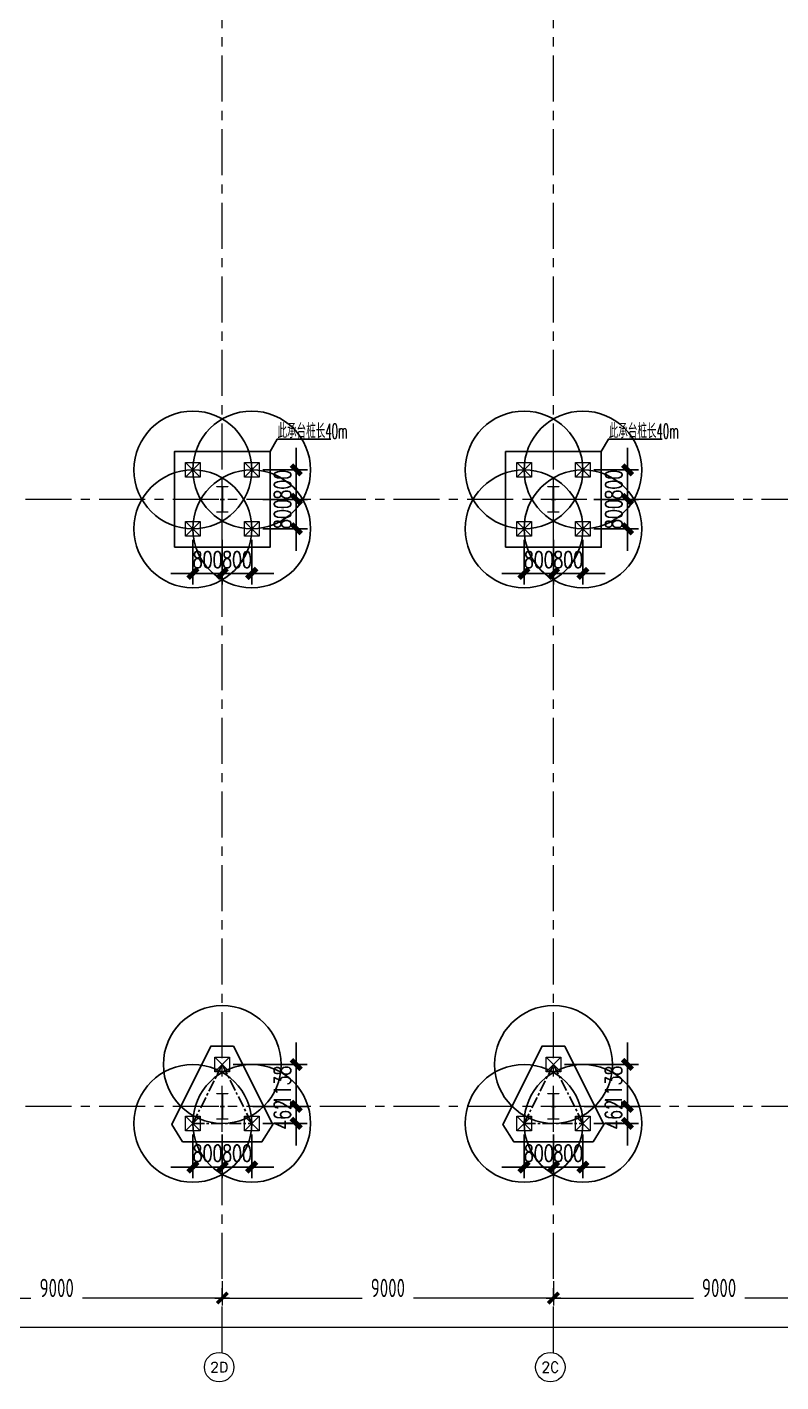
# Model space of a CAD drawing. Extents: x -1201378 to 2367219, y -619313 to 244905.
# Drawn here: x -716062 to -695578, y -71587 to -34760 of the extents above; entities that cross this region are included whole.
import ezdxf
from ezdxf.enums import TextEntityAlignment as Align

# ---------------------------------------------------------------- set-up
doc = ezdxf.new("R2010")
doc.units = 0
doc.header["$LTSCALE"] = 1000
doc.linetypes.add('CENTER', pattern=[2, 1.25, -0.25, 0.25, -0.25])
doc.layers.get('0').update_dxf_attribs({"linetype": 'CONTINUOUS'})
doc.layers.get('Defpoints').update_dxf_attribs({"linetype": 'CONTINUOUS'})
for name, color, linetype, lineweight in [('S-axis', 111, 'CONTINUOUS', 0), ('S-col', 2, 'CONTINUOUS', 0), ('S-dote', 5, 'CENTER', 0), ('S-zhuang', 1, 'CONTINUOUS', 0)]:
    doc.layers.add(name, color=color, linetype=linetype, lineweight=lineweight)
for name, color, linetype in [('S-BG', 131, 'CONTINUOUS'), ('S-DIMZ', 115, 'CONTINUOUS'), ('S-DOTE1', 140, 'CENTER'), ('S-HATCH1-W', 252, 'CONTINUOUS')]:
    doc.layers.add(name, color=color, linetype=linetype)
doc.styles.add('_TCH_AXIS', font='COMPLEX', dxfattribs={"bigfont": 'GBCBIG'})
doc.styles.add('SS1', font='tj-romans1.shx', dxfattribs={"width": 0.7, "bigfont": 'tj-hztxt1.shx'})
doc.styles.add('TSSD_Dimension', font='tssdeng.shx', dxfattribs={"width": 0.7, "bigfont": 'hztxt.shx'})
doc.dimstyles.new('S-150-ARCHI', dxfattribs={"dimscale": 150, "dimtxt": 3, "dimasz": 2, "dimexe": 2, "dimexo": 2, "dimgap": 1, "dimtad": 1, "dimdec": 0, "dimzin": 0, "dimdsep": 46, "dimtxsty": 'SS1', "dimblk1": 'TT', "dimblk2": 'TT', "dimsah": 1, "dimcen": 1, "dimclrd": 256, "dimclre": 256, "dimclrt": 256, "dimadec": 0, "dimazin": 0, "dimtfac": 1, "dimtdec": 0, "dimtix": 1, "dimtmove": 2, "dimatfit": 0, "dimldrblk": 'TT', "dimfxl": 2, "dimtolj": 1, "dimtzin": 0, "dimarcsym": 0})
doc.dimstyles.new('TSSD_200_200', dxfattribs={"dimtxt": 500, "dimasz": 200, "dimexe": 200, "dimexo": 500, "dimgap": 200, "dimtad": 1, "dimdec": 0, "dimzin": 0, "dimdsep": 46, "dimtxsty": 'TSSD_Dimension', "dimblk": 'ARCHTICK', "dimcen": 0, "dimdle": 200, "dimclrt": 7, "dimadec": 0, "dimazin": 0, "dimtfac": 1, "dimtdec": 0, "dimtix": 1, "dimtmove": 2, "dimatfit": 3, "dimfxl": 1, "dimtolj": 1, "dimtzin": 0, "dimarcsym": 0})

# ---------------------------------------------------------------- blocks, each defined once
blk = doc.blocks.new('_ArchTick')
at = {"color": 0, "linetype": 'ByBlock', "const_width": 0.5}
blk.add_lwpolyline([(-0.71, -0.71), (0.71, 0.71)], dxfattribs=at)
blk = doc.blocks.new('*D80')
at = {"layer": 'Defpoints', "color": 0, "transparency": 16777216}
for p in [(-119758, -268348), (-110758, -268348), (-110758, -269308)]:
    blk.add_point(p, dxfattribs=at)
at = {"layer": 'S-axis', "color": 0, "lineweight": -2, "transparency": 16777216}
for p, q in [((-119758, -268848), (-119758, -269508)), ((-110758, -268848), (-110758, -269508)), ((-119958, -269308), (-115957, -269308)), ((-110558, -269308), (-114560, -269308))]:
    blk.add_line(p, q, dxfattribs=at)
at = {"layer": 'S-axis', "color": 0, "lineweight": -2, "transparency": 16777216, "xscale": 200, "yscale": 200, "zscale": 200, "rotation": 180}
blk.add_blockref('_ArchTick', (-119758, -269308), dxfattribs=at)
at = {"layer": 'S-axis', "color": 0, "lineweight": -2, "transparency": 16777216, "xscale": 200, "yscale": 200, "zscale": 200}
blk.add_blockref('_ArchTick', (-110758, -269308), dxfattribs=at)
at = {"layer": 'S-axis', "color": 7, "transparency": 16777216, "insert": (-115258, -269033), "char_height": 500, "attachment_point": 5, "style": 'TSSD_Dimension'}
blk.add_mtext('\\A1;9000', dxfattribs=at)
blk = doc.blocks.new('*D81')
at = {"layer": 'Defpoints', "color": 0, "transparency": 16777216}
for p in [(-110758, -268348), (-101758, -268348), (-101758, -269308)]:
    blk.add_point(p, dxfattribs=at)
at = {"layer": 'S-axis', "color": 0, "lineweight": -2, "transparency": 16777216}
for p, q in [((-110758, -268848), (-110758, -269508)), ((-101758, -268848), (-101758, -269508)), ((-110958, -269308), (-106957, -269308)), ((-101558, -269308), (-105560, -269308))]:
    blk.add_line(p, q, dxfattribs=at)
at = {"layer": 'S-axis', "color": 0, "lineweight": -2, "transparency": 16777216, "xscale": 200, "yscale": 200, "zscale": 200, "rotation": 180}
blk.add_blockref('_ArchTick', (-110758, -269308), dxfattribs=at)
at = {"layer": 'S-axis', "color": 0, "lineweight": -2, "transparency": 16777216, "xscale": 200, "yscale": 200, "zscale": 200}
blk.add_blockref('_ArchTick', (-101758, -269308), dxfattribs=at)
at = {"layer": 'S-axis', "color": 7, "transparency": 16777216, "insert": (-106258, -269033), "char_height": 500, "attachment_point": 5, "style": 'TSSD_Dimension'}
blk.add_mtext('\\A1;9000', dxfattribs=at)
blk = doc.blocks.new('*D82')
at = {"layer": 'Defpoints', "color": 0, "transparency": 16777216}
for p in [(-101758, -268348), (-92758, -268348), (-92758, -269308)]:
    blk.add_point(p, dxfattribs=at)
at = {"layer": 'S-axis', "color": 0, "lineweight": -2, "transparency": 16777216}
for p, q in [((-101758, -268848), (-101758, -269508)), ((-92758, -268848), (-92758, -269508)), ((-101958, -269308), (-97957, -269308)), ((-92558, -269308), (-96560, -269308))]:
    blk.add_line(p, q, dxfattribs=at)
at = {"layer": 'S-axis', "color": 0, "lineweight": -2, "transparency": 16777216, "xscale": 200, "yscale": 200, "zscale": 200, "rotation": 180}
blk.add_blockref('_ArchTick', (-101758, -269308), dxfattribs=at)
at = {"layer": 'S-axis', "color": 0, "lineweight": -2, "transparency": 16777216, "xscale": 200, "yscale": 200, "zscale": 200}
blk.add_blockref('_ArchTick', (-92758, -269308), dxfattribs=at)
at = {"layer": 'S-axis', "color": 7, "transparency": 16777216, "insert": (-97258, -269033), "char_height": 500, "attachment_point": 5, "style": 'TSSD_Dimension'}
blk.add_mtext('\\A1;9000', dxfattribs=at)
blk = doc.blocks.new('*D92')
at = {"layer": 'Defpoints', "color": 0, "transparency": 16777216}
for p in [(-240958, -268448), (-82958, -268448), (-82958, -270108)]:
    blk.add_point(p, dxfattribs=at)
at = {"layer": 'S-axis', "color": 0, "lineweight": -2, "transparency": 16777216}
for p, q in [((-240958, -268948), (-240958, -270308)), ((-82958, -268948), (-82958, -270308)), ((-241158, -270108), (-162899, -270108)), ((-82758, -270108), (-161018, -270108))]:
    blk.add_line(p, q, dxfattribs=at)
at = {"layer": 'S-axis', "color": 0, "lineweight": -2, "transparency": 16777216, "xscale": 200, "yscale": 200, "zscale": 200, "rotation": 180}
blk.add_blockref('_ArchTick', (-240958, -270108), dxfattribs=at)
at = {"layer": 'S-axis', "color": 0, "lineweight": -2, "transparency": 16777216, "xscale": 200, "yscale": 200, "zscale": 200}
blk.add_blockref('_ArchTick', (-82958, -270108), dxfattribs=at)
at = {"layer": 'S-axis', "color": 7, "transparency": 16777216, "insert": (-161958, -269833), "char_height": 500, "attachment_point": 5, "style": 'TSSD_Dimension'}
blk.add_mtext('\\A1;158000', dxfattribs=at)
blk = doc.blocks.new('nt66')
at = {"layer": 'S-col'}
blk.add_lwpolyline([(-195790, 766820), (-195490, 766820), (-195490, 766808), (-195636, 766808), (-195636, 766132), (-195490, 766132), (-195490, 766120), (-195790, 766120), (-195790, 766132), (-195644, 766132), (-195644, 766808), (-195790, 766808)], close=True, dxfattribs=at)
blk = doc.blocks.new('33333')
for p in [(39786, -109900), (48786, -109900), (39786, -126400), (48786, -126400)]:
    blk.add_blockref('nt66', p)
blk = doc.blocks.new('S-ZHUANG-400')
at = {"layer": 'S-zhuang'}
for p, q in [((200, -200), (-200, 200)), ((-200, -200), (200, 200))]:
    blk.add_line(p, q, dxfattribs=at)
blk.add_lwpolyline([(-200, 200), (200, 200), (200, -200), (-200, -200)], close=True, dxfattribs=at)
blk = doc.blocks.new('CT4')
at = {"layer": 'Defpoints'}
for centre in [(-100831, -168442), (-99231, -168442), (-100831, -170042), (-99231, -170042)]:
    blk.add_circle(centre, 1600, dxfattribs=at)
at = {"layer": 'S-DOTE1', "ltscale": 0.25}
for p, q in [((-99971, -169242), (-100091, -169242)), ((-100031, -169182), (-100031, -169302))]:
    blk.add_line(p, q, dxfattribs=at)
at = {"layer": 'S-HATCH1-W'}
blk.add_lwpolyline([(-101331, -170542), (-101331, -167942), (-98731, -167942), (-98731, -170542)], close=True, dxfattribs=at)
at = {"layer": 'S-zhuang', "rotation": 90.00000000000001}
for p in [(-100831, -168442), (-99231, -168442), (-100831, -170042), (-99231, -170042)]:
    blk.add_blockref('S-ZHUANG-400', p, dxfattribs=at)
blk = doc.blocks.new('CT3')
at = {"layer": 'Defpoints'}
for centre in [(-101758, -256416), (-102558, -258016), (-100958, -258016)]:
    blk.add_circle(centre, 1600, dxfattribs=at)
at = {"layer": 'S-DOTE1', "ltscale": 0.25}
for p, q in [((-101698, -257554), (-101818, -257554)), ((-101758, -257494), (-101758, -257614))]:
    blk.add_line(p, q, dxfattribs=at)
at = {"layer": 'S-DOTE1', "linetype": 'CENTER', "ltscale": 0.25}
blk.add_lwpolyline([(-100958, -258016), (-101758, -256416), (-102558, -258016)], close=True, dxfattribs=at)
at = {"layer": 'S-HATCH1-W'}
blk.add_lwpolyline([(-101449, -255916), (-102067, -255916), (-103130, -258042), (-102837, -258516), (-100680, -258516), (-100387, -258042)], close=True, dxfattribs=at)
at = {"layer": 'S-zhuang', "rotation": 90.00000000000001}
for p in [(-101758, -256416), (-102558, -258016), (-100958, -258016)]:
    blk.add_blockref('S-ZHUANG-400', p, dxfattribs=at)
blk = doc.blocks.new('TT')
blk.add_line((-0.97, 0), (0.97, 0))
at = {"const_width": 0.45}
blk.add_lwpolyline([(-0.44, -0.44), (0.44, 0.44)], dxfattribs=at)
blk = doc.blocks.new('*D321')
at = {"layer": 'Defpoints', "color": 0, "transparency": 16777216}
for p in [(-711558, -48398), (-710758, -48398), (-710758, -49611)]:
    blk.add_point(p, dxfattribs=at)
at = {"layer": 'S-DIMZ', "lineweight": -2, "transparency": 16777216}
for p, q in [((-711558, -48698), (-711558, -49911)), ((-710758, -48698), (-710758, -49911)), ((-711858, -49611), (-712158, -49611)), ((-711558, -49611), (-710758, -49611)), ((-710458, -49611), (-710158, -49611))]:
    blk.add_line(p, q, dxfattribs=at)
at = {"layer": 'S-DIMZ', "lineweight": -2, "transparency": 16777216, "xscale": 300, "yscale": 300, "zscale": 300}
blk.add_blockref('TT', (-711558, -49611), dxfattribs=at)
at = {"layer": 'S-DIMZ', "lineweight": -2, "transparency": 16777216, "xscale": 300, "yscale": 300, "zscale": 300, "rotation": 180}
blk.add_blockref('TT', (-710758, -49611), dxfattribs=at)
at = {"layer": 'S-DIMZ', "transparency": 16777216, "insert": (-711158, -49236), "char_height": 450, "attachment_point": 5, "style": 'SS1'}
blk.add_mtext('\\A1;800', dxfattribs=at)
blk = doc.blocks.new('*D322')
at = {"layer": 'Defpoints', "color": 0, "transparency": 16777216}
for p in [(-710758, -48398), (-709958, -48398), (-709958, -49611)]:
    blk.add_point(p, dxfattribs=at)
at = {"layer": 'S-DIMZ', "lineweight": -2, "transparency": 16777216}
for p, q in [((-710758, -48698), (-710758, -49911)), ((-709958, -48698), (-709958, -49911)), ((-711058, -49611), (-711358, -49611)), ((-710758, -49611), (-709958, -49611)), ((-709658, -49611), (-709358, -49611))]:
    blk.add_line(p, q, dxfattribs=at)
at = {"layer": 'S-DIMZ', "lineweight": -2, "transparency": 16777216, "xscale": 300, "yscale": 300, "zscale": 300}
blk.add_blockref('TT', (-710758, -49611), dxfattribs=at)
at = {"layer": 'S-DIMZ', "lineweight": -2, "transparency": 16777216, "xscale": 300, "yscale": 300, "zscale": 300, "rotation": 180}
blk.add_blockref('TT', (-709958, -49611), dxfattribs=at)
at = {"layer": 'S-DIMZ', "transparency": 16777216, "insert": (-710358, -49236), "char_height": 450, "attachment_point": 5, "style": 'SS1'}
blk.add_mtext('\\A1;800', dxfattribs=at)
blk = doc.blocks.new('*D323')
at = {"layer": 'Defpoints', "color": 0, "transparency": 16777216}
for p in [(-709958, -46798), (-709958, -47598), (-708746, -47598)]:
    blk.add_point(p, dxfattribs=at)
at = {"layer": 'S-DIMZ', "lineweight": -2, "transparency": 16777216}
for p, q in [((-708746, -46498), (-708746, -46198)), ((-709658, -46798), (-708446, -46798)), ((-708746, -46798), (-708746, -47598)), ((-709658, -47598), (-708446, -47598)), ((-708746, -47898), (-708746, -48198))]:
    blk.add_line(p, q, dxfattribs=at)
at = {"layer": 'S-DIMZ', "lineweight": -2, "transparency": 16777216, "xscale": 300, "yscale": 300, "zscale": 300}
for p, rotation in [((-708746, -46798), 270), ((-708746, -47598), 90)]:
    blk.add_blockref('TT', p, dxfattribs=dict(at, rotation=rotation))
at = {"layer": 'S-DIMZ', "transparency": 16777216, "insert": (-709121, -47198), "char_height": 450, "attachment_point": 5, "rotation": 90, "style": 'SS1'}
blk.add_mtext('\\A1;800', dxfattribs=at)
blk = doc.blocks.new('*D324')
at = {"layer": 'Defpoints', "color": 0, "transparency": 16777216}
for p in [(-709958, -47598), (-709958, -48398), (-708746, -48398)]:
    blk.add_point(p, dxfattribs=at)
at = {"layer": 'S-DIMZ', "lineweight": -2, "transparency": 16777216}
for p, q in [((-708746, -47298), (-708746, -46998)), ((-709658, -47598), (-708446, -47598)), ((-708746, -47598), (-708746, -48398)), ((-709658, -48398), (-708446, -48398)), ((-708746, -48698), (-708746, -48998))]:
    blk.add_line(p, q, dxfattribs=at)
at = {"layer": 'S-DIMZ', "lineweight": -2, "transparency": 16777216, "xscale": 300, "yscale": 300, "zscale": 300}
for p, rotation in [((-708746, -47598), 270), ((-708746, -48398), 90)]:
    blk.add_blockref('TT', p, dxfattribs=dict(at, rotation=rotation))
at = {"layer": 'S-DIMZ', "transparency": 16777216, "insert": (-709121, -47998), "char_height": 450, "attachment_point": 5, "rotation": 90, "style": 'SS1'}
blk.add_mtext('\\A1;800', dxfattribs=at)
blk = doc.blocks.new('*D334')
at = {"layer": 'Defpoints', "color": 0, "transparency": 16777216}
for p in [(-711558, -64560), (-710758, -64560), (-710758, -65746)]:
    blk.add_point(p, dxfattribs=at)
at = {"layer": 'S-DIMZ', "lineweight": -2, "transparency": 16777216}
for p, q in [((-711558, -64860), (-711558, -66046)), ((-710758, -64860), (-710758, -66046)), ((-711858, -65746), (-712158, -65746)), ((-711558, -65746), (-710758, -65746)), ((-710458, -65746), (-710158, -65746))]:
    blk.add_line(p, q, dxfattribs=at)
at = {"layer": 'S-DIMZ', "lineweight": -2, "transparency": 16777216, "xscale": 300, "yscale": 300, "zscale": 300}
blk.add_blockref('TT', (-711558, -65746), dxfattribs=at)
at = {"layer": 'S-DIMZ', "lineweight": -2, "transparency": 16777216, "xscale": 300, "yscale": 300, "zscale": 300, "rotation": 180}
blk.add_blockref('TT', (-710758, -65746), dxfattribs=at)
at = {"layer": 'S-DIMZ', "transparency": 16777216, "insert": (-711158, -65371), "char_height": 450, "attachment_point": 5, "style": 'SS1'}
blk.add_mtext('\\A1;800', dxfattribs=at)
blk = doc.blocks.new('*D335')
at = {"layer": 'Defpoints', "color": 0, "transparency": 16777216}
for p in [(-710758, -64560), (-709958, -64560), (-709958, -65746)]:
    blk.add_point(p, dxfattribs=at)
at = {"layer": 'S-DIMZ', "lineweight": -2, "transparency": 16777216}
for p, q in [((-710758, -64860), (-710758, -66046)), ((-709958, -64860), (-709958, -66046)), ((-711058, -65746), (-711358, -65746)), ((-710758, -65746), (-709958, -65746)), ((-709658, -65746), (-709358, -65746))]:
    blk.add_line(p, q, dxfattribs=at)
at = {"layer": 'S-DIMZ', "lineweight": -2, "transparency": 16777216, "xscale": 300, "yscale": 300, "zscale": 300}
blk.add_blockref('TT', (-710758, -65746), dxfattribs=at)
at = {"layer": 'S-DIMZ', "lineweight": -2, "transparency": 16777216, "xscale": 300, "yscale": 300, "zscale": 300, "rotation": 180}
blk.add_blockref('TT', (-709958, -65746), dxfattribs=at)
at = {"layer": 'S-DIMZ', "transparency": 16777216, "insert": (-710358, -65371), "char_height": 450, "attachment_point": 5, "style": 'SS1'}
blk.add_mtext('\\A1;800', dxfattribs=at)
blk = doc.blocks.new('*D341')
at = {"layer": 'Defpoints', "color": 0, "transparency": 16777216}
for p in [(-702558, -48398), (-701758, -48398), (-701758, -49611)]:
    blk.add_point(p, dxfattribs=at)
at = {"layer": 'S-DIMZ', "lineweight": -2, "transparency": 16777216}
for p, q in [((-702558, -48698), (-702558, -49911)), ((-701758, -48698), (-701758, -49911)), ((-702858, -49611), (-703158, -49611)), ((-702558, -49611), (-701758, -49611)), ((-701458, -49611), (-701158, -49611))]:
    blk.add_line(p, q, dxfattribs=at)
at = {"layer": 'S-DIMZ', "lineweight": -2, "transparency": 16777216, "xscale": 300, "yscale": 300, "zscale": 300}
blk.add_blockref('TT', (-702558, -49611), dxfattribs=at)
at = {"layer": 'S-DIMZ', "lineweight": -2, "transparency": 16777216, "xscale": 300, "yscale": 300, "zscale": 300, "rotation": 180}
blk.add_blockref('TT', (-701758, -49611), dxfattribs=at)
at = {"layer": 'S-DIMZ', "transparency": 16777216, "insert": (-702158, -49236), "char_height": 450, "attachment_point": 5, "style": 'SS1'}
blk.add_mtext('\\A1;800', dxfattribs=at)
blk = doc.blocks.new('*D342')
at = {"layer": 'Defpoints', "color": 0, "transparency": 16777216}
for p in [(-701758, -48398), (-700958, -48398), (-700958, -49611)]:
    blk.add_point(p, dxfattribs=at)
at = {"layer": 'S-DIMZ', "lineweight": -2, "transparency": 16777216}
for p, q in [((-701758, -48698), (-701758, -49911)), ((-700958, -48698), (-700958, -49911)), ((-702058, -49611), (-702358, -49611)), ((-701758, -49611), (-700958, -49611)), ((-700658, -49611), (-700358, -49611))]:
    blk.add_line(p, q, dxfattribs=at)
at = {"layer": 'S-DIMZ', "lineweight": -2, "transparency": 16777216, "xscale": 300, "yscale": 300, "zscale": 300}
blk.add_blockref('TT', (-701758, -49611), dxfattribs=at)
at = {"layer": 'S-DIMZ', "lineweight": -2, "transparency": 16777216, "xscale": 300, "yscale": 300, "zscale": 300, "rotation": 180}
blk.add_blockref('TT', (-700958, -49611), dxfattribs=at)
at = {"layer": 'S-DIMZ', "transparency": 16777216, "insert": (-701358, -49236), "char_height": 450, "attachment_point": 5, "style": 'SS1'}
blk.add_mtext('\\A1;800', dxfattribs=at)
blk = doc.blocks.new('*D343')
at = {"layer": 'Defpoints', "color": 0, "transparency": 16777216}
for p in [(-700958, -46798), (-700958, -47598), (-699746, -47598)]:
    blk.add_point(p, dxfattribs=at)
at = {"layer": 'S-DIMZ', "lineweight": -2, "transparency": 16777216}
for p, q in [((-699746, -46498), (-699746, -46198)), ((-700658, -46798), (-699446, -46798)), ((-699746, -46798), (-699746, -47598)), ((-700658, -47598), (-699446, -47598)), ((-699746, -47898), (-699746, -48198))]:
    blk.add_line(p, q, dxfattribs=at)
at = {"layer": 'S-DIMZ', "lineweight": -2, "transparency": 16777216, "xscale": 300, "yscale": 300, "zscale": 300}
for p, rotation in [((-699746, -46798), 270), ((-699746, -47598), 90)]:
    blk.add_blockref('TT', p, dxfattribs=dict(at, rotation=rotation))
at = {"layer": 'S-DIMZ', "transparency": 16777216, "insert": (-700121, -47198), "char_height": 450, "attachment_point": 5, "rotation": 90, "style": 'SS1'}
blk.add_mtext('\\A1;800', dxfattribs=at)
blk = doc.blocks.new('*D344')
at = {"layer": 'Defpoints', "color": 0, "transparency": 16777216}
for p in [(-700958, -47598), (-700958, -48398), (-699746, -48398)]:
    blk.add_point(p, dxfattribs=at)
at = {"layer": 'S-DIMZ', "lineweight": -2, "transparency": 16777216}
for p, q in [((-699746, -47298), (-699746, -46998)), ((-700658, -47598), (-699446, -47598)), ((-699746, -47598), (-699746, -48398)), ((-700658, -48398), (-699446, -48398)), ((-699746, -48698), (-699746, -48998))]:
    blk.add_line(p, q, dxfattribs=at)
at = {"layer": 'S-DIMZ', "lineweight": -2, "transparency": 16777216, "xscale": 300, "yscale": 300, "zscale": 300}
for p, rotation in [((-699746, -47598), 270), ((-699746, -48398), 90)]:
    blk.add_blockref('TT', p, dxfattribs=dict(at, rotation=rotation))
at = {"layer": 'S-DIMZ', "transparency": 16777216, "insert": (-700121, -47998), "char_height": 450, "attachment_point": 5, "rotation": 90, "style": 'SS1'}
blk.add_mtext('\\A1;800', dxfattribs=at)
blk = doc.blocks.new('*D354')
at = {"layer": 'Defpoints', "color": 0, "transparency": 16777216}
for p in [(-702558, -64560), (-701758, -64560), (-701758, -65746)]:
    blk.add_point(p, dxfattribs=at)
at = {"layer": 'S-DIMZ', "lineweight": -2, "transparency": 16777216}
for p, q in [((-702558, -64860), (-702558, -66046)), ((-701758, -64860), (-701758, -66046)), ((-702858, -65746), (-703158, -65746)), ((-702558, -65746), (-701758, -65746)), ((-701458, -65746), (-701158, -65746))]:
    blk.add_line(p, q, dxfattribs=at)
at = {"layer": 'S-DIMZ', "lineweight": -2, "transparency": 16777216, "xscale": 300, "yscale": 300, "zscale": 300}
blk.add_blockref('TT', (-702558, -65746), dxfattribs=at)
at = {"layer": 'S-DIMZ', "lineweight": -2, "transparency": 16777216, "xscale": 300, "yscale": 300, "zscale": 300, "rotation": 180}
blk.add_blockref('TT', (-701758, -65746), dxfattribs=at)
at = {"layer": 'S-DIMZ', "transparency": 16777216, "insert": (-702158, -65371), "char_height": 450, "attachment_point": 5, "style": 'SS1'}
blk.add_mtext('\\A1;800', dxfattribs=at)
blk = doc.blocks.new('*D355')
at = {"layer": 'Defpoints', "color": 0, "transparency": 16777216}
for p in [(-701758, -64560), (-700958, -64560), (-700958, -65746)]:
    blk.add_point(p, dxfattribs=at)
at = {"layer": 'S-DIMZ', "lineweight": -2, "transparency": 16777216}
for p, q in [((-701758, -64860), (-701758, -66046)), ((-700958, -64860), (-700958, -66046)), ((-702058, -65746), (-702358, -65746)), ((-701758, -65746), (-700958, -65746)), ((-700658, -65746), (-700358, -65746))]:
    blk.add_line(p, q, dxfattribs=at)
at = {"layer": 'S-DIMZ', "lineweight": -2, "transparency": 16777216, "xscale": 300, "yscale": 300, "zscale": 300}
blk.add_blockref('TT', (-701758, -65746), dxfattribs=at)
at = {"layer": 'S-DIMZ', "lineweight": -2, "transparency": 16777216, "xscale": 300, "yscale": 300, "zscale": 300, "rotation": 180}
blk.add_blockref('TT', (-700958, -65746), dxfattribs=at)
at = {"layer": 'S-DIMZ', "transparency": 16777216, "insert": (-701358, -65371), "char_height": 450, "attachment_point": 5, "style": 'SS1'}
blk.add_mtext('\\A1;800', dxfattribs=at)
blk = doc.blocks.new('*D1272')
at = {"layer": 'Defpoints', "color": 0, "transparency": 16777216}
for p in [(-710225, -64098), (-708749, -64098), (-709958, -64560)]:
    blk.add_point(p, dxfattribs=at)
at = {"layer": 'S-DIMZ', "lineweight": -2, "transparency": 16777216}
for p, q in [((-708749, -63798), (-708749, -63498)), ((-709925, -64098), (-708449, -64098)), ((-708749, -64560), (-708749, -64098)), ((-709658, -64560), (-708449, -64560)), ((-708749, -64860), (-708749, -65160))]:
    blk.add_line(p, q, dxfattribs=at)
at = {"layer": 'S-DIMZ', "lineweight": -2, "transparency": 16777216, "xscale": 300, "yscale": 300, "zscale": 300}
for p, rotation in [((-708749, -64098), 270), ((-708749, -64560), 90)]:
    blk.add_blockref('TT', p, dxfattribs=dict(at, rotation=rotation))
at = {"layer": 'S-DIMZ', "transparency": 16777216, "insert": (-709124, -64329), "char_height": 450, "attachment_point": 5, "rotation": 90, "style": 'SS1'}
blk.add_mtext('\\A1;462', dxfattribs=at)
blk = doc.blocks.new('*D1273')
at = {"layer": 'Defpoints', "color": 0, "transparency": 16777216}
for p in [(-710758, -62960), (-708749, -62960), (-710225, -64098)]:
    blk.add_point(p, dxfattribs=at)
at = {"layer": 'S-DIMZ', "lineweight": -2, "transparency": 16777216}
for p, q in [((-708749, -62660), (-708749, -62360)), ((-710458, -62960), (-708449, -62960)), ((-708749, -64098), (-708749, -62960)), ((-709925, -64098), (-708449, -64098)), ((-708749, -64398), (-708749, -64698))]:
    blk.add_line(p, q, dxfattribs=at)
at = {"layer": 'S-DIMZ', "lineweight": -2, "transparency": 16777216, "xscale": 300, "yscale": 300, "zscale": 300}
for p, rotation in [((-708749, -62960), 270), ((-708749, -64098), 90)]:
    blk.add_blockref('TT', p, dxfattribs=dict(at, rotation=rotation))
at = {"layer": 'S-DIMZ', "transparency": 16777216, "insert": (-709124, -63529), "char_height": 450, "attachment_point": 5, "rotation": 90, "style": 'SS1'}
blk.add_mtext('\\A1;1138', dxfattribs=at)
blk = doc.blocks.new('*D1274')
at = {"layer": 'Defpoints', "color": 0, "transparency": 16777216}
for p in [(-701225, -64098), (-699749, -64098), (-700958, -64560)]:
    blk.add_point(p, dxfattribs=at)
at = {"layer": 'S-DIMZ', "lineweight": -2, "transparency": 16777216}
for p, q in [((-699749, -63798), (-699749, -63498)), ((-700925, -64098), (-699449, -64098)), ((-699749, -64560), (-699749, -64098)), ((-700658, -64560), (-699449, -64560)), ((-699749, -64860), (-699749, -65160))]:
    blk.add_line(p, q, dxfattribs=at)
at = {"layer": 'S-DIMZ', "lineweight": -2, "transparency": 16777216, "xscale": 300, "yscale": 300, "zscale": 300}
for p, rotation in [((-699749, -64098), 270), ((-699749, -64560), 90)]:
    blk.add_blockref('TT', p, dxfattribs=dict(at, rotation=rotation))
at = {"layer": 'S-DIMZ', "transparency": 16777216, "insert": (-700124, -64329), "char_height": 450, "attachment_point": 5, "rotation": 90, "style": 'SS1'}
blk.add_mtext('\\A1;462', dxfattribs=at)
blk = doc.blocks.new('*D1275')
at = {"layer": 'Defpoints', "color": 0, "transparency": 16777216}
for p in [(-701758, -62960), (-699749, -62960), (-701225, -64098)]:
    blk.add_point(p, dxfattribs=at)
at = {"layer": 'S-DIMZ', "lineweight": -2, "transparency": 16777216}
for p, q in [((-699749, -62660), (-699749, -62360)), ((-701458, -62960), (-699449, -62960)), ((-699749, -64098), (-699749, -62960)), ((-700925, -64098), (-699449, -64098)), ((-699749, -64398), (-699749, -64698))]:
    blk.add_line(p, q, dxfattribs=at)
at = {"layer": 'S-DIMZ', "lineweight": -2, "transparency": 16777216, "xscale": 300, "yscale": 300, "zscale": 300}
for p, rotation in [((-699749, -62960), 270), ((-699749, -64098), 90)]:
    blk.add_blockref('TT', p, dxfattribs=dict(at, rotation=rotation))
at = {"layer": 'S-DIMZ', "transparency": 16777216, "insert": (-700124, -63529), "char_height": 450, "attachment_point": 5, "rotation": 90, "style": 'SS1'}
blk.add_mtext('\\A1;1138', dxfattribs=at)
blk = doc.blocks.new('2#轴网')
at = {"layer": 'S-axis'}
for centre in [(-110843.4, -271187), (-101843.4, -271187)]:
    blk.add_circle(centre, 400, dxfattribs=at)
at = {"layer": 'S-dote'}
for p, q in [((-110758.5, -270787), (-110758.5, -175298.2)), ((-101758.5, -270787), (-101758.5, -175298.2)), ((-74854.3, -247598.2), (-251154.3, -247598.2)), ((-74854.3, -264098.2), (-251154.3, -264098.2))]:
    blk.add_line(p, q, dxfattribs=at)
at = {"layer": 'S-axis', "style": '_TCH_AXIS'}
for s, height, p, p2 in [('2C', 288.12, (-102083.5, -271331.1), (-101603.3, -271331.1)), ('2D', 276.42, (-111086.9, -271325.3), (-110599.9, -271325.3))]:
    blk.add_text(s, height=height, dxfattribs=at).set_placement(p, p2, align=Align.FIT)
at = {"layer": 'S-axis'}
for base, p1, p2, picture, middle in [((-82958.5, -270108.2), (-240958.5, -268448.2), (-82958.5, -268448.2), '*D92', (-161958.5, -269833.2)), ((-110758.5, -269308.2), (-119758.5, -268348.2), (-110758.5, -268348.2), '*D80', (-115258.5, -269033.2)), ((-101758.5, -269308.2), (-110758.5, -268348.2), (-101758.5, -268348.2), '*D81', (-106258.5, -269033.2)), ((-92758.5, -269308.2), (-101758.5, -268348.2), (-92758.5, -268348.2), '*D82', (-97258.5, -269033.2))]:
    dim = blk.add_linear_dim(base=base, p1=p1, p2=p2, angle=0, dimstyle='TSSD_200_200', dxfattribs=at)
    dim.commit()
    dim.dimension.update_dxf_attribs({"geometry": picture, "text_midpoint": middle, "dimtype": 161})

msp = doc.modelspace()

# ---------------------------------------------------------------- linework, layer by layer
at = {"layer": 'S-BG'}
for points in [[(-707803.9, -45961.3), (-709264.1, -45961.3), (-709458.5, -46298.2)], [(-698803.9, -45961.3), (-700264.1, -45961.3), (-700458.5, -46298.2)]]:
    msp.add_lwpolyline(points, dxfattribs=at)

# ---------------------------------------------------------------- block references
at = {"layer": 'S-axis'}
msp.add_blockref('2#轴网', (-600000, 200000), dxfattribs=at)
at = {"layer": 'S-col'}
msp.add_blockref('33333', (-554904.3, -704168.2), dxfattribs=at)
at = {"layer": 'S-zhuang'}
for name, p in [('CT4', (-610727.3, 121643.8)), ('CT4', (-601727.3, 121643.8)), ('CT3', (-609000, 193456)), ('CT3', (-600000, 193456))]:
    msp.add_blockref(name, p, dxfattribs=at)

# ---------------------------------------------------------------- texts
at = {"layer": 'S-BG', "style": 'SS1', "width": 0.5}
for p in [(-709257.8, -45740.9), (-700257.8, -45740.9)]:
    msp.add_text('此承台桩长40m', height=400, dxfattribs=at).set_placement(p, align=Align.MIDDLE_LEFT)

# ---------------------------------------------------------------- dimensions: what is measured, and where the dimension line sits
at = {"layer": 'S-DIMZ'}
for base, p1, p2, picture, middle in [((-708746, -47598.1), (-709958.4, -46798.2), (-709958.4, -47598.1), '*D323', (-709121, -47198.2)), ((-699746, -47598.1), (-700958.4, -46798.2), (-700958.4, -47598.1), '*D343', (-700121, -47198.2)), ((-708746, -48398.2), (-709958.4, -47598.1), (-709958.4, -48398.2), '*D324', (-709121, -47998.2)), ((-699746, -48398.2), (-700958.4, -47598.1), (-700958.4, -48398.2), '*D344', (-700121, -47998.2))]:
    dim = msp.add_linear_dim(base=base, p1=p1, p2=p2, angle=270, dimstyle='S-150-ARCHI', override={"dimexo": 2}, dxfattribs=at)
    dim.commit()
    dim.dimension.update_dxf_attribs({"geometry": picture, "text_midpoint": middle})
for base, p1, p2, picture, middle in [((-710758.5, -49610.6), (-711558.4, -48398.2), (-710758.5, -48398.2), '*D321', (-711158.4, -49235.6)), ((-709958.4, -49610.6), (-710758.5, -48398.2), (-709958.4, -48398.2), '*D322', (-710358.4, -49235.6)), ((-701758.5, -49610.6), (-702558.4, -48398.2), (-701758.5, -48398.2), '*D341', (-702158.4, -49235.6)), ((-700958.4, -49610.6), (-701758.5, -48398.2), (-700958.4, -48398.2), '*D342', (-701358.4, -49235.6))]:
    dim = msp.add_linear_dim(base=base, p1=p1, p2=p2, dimstyle='S-150-ARCHI', override={"dimexo": 2}, dxfattribs=at)
    dim.commit()
    dim.dimension.update_dxf_attribs({"geometry": picture, "text_midpoint": middle})
for base, p1, p2, picture, middle in [((-708748.9, -62960.1), (-710225.1, -64098.2), (-710758.5, -62960.1), '*D1273', (-709123.9, -63529.1)), ((-699748.9, -62960.1), (-701225.1, -64098.2), (-701758.5, -62960.1), '*D1275', (-700123.9, -63529.1)), ((-708748.9, -64098.2), (-709958.5, -64560.1), (-710225.1, -64098.2), '*D1272', (-709123.9, -64329.1)), ((-699748.9, -64098.2), (-700958.5, -64560.1), (-701225.1, -64098.2), '*D1274', (-700123.9, -64329.1))]:
    dim = msp.add_linear_dim(base=base, p1=p1, p2=p2, angle=90, dimstyle='S-150-ARCHI', dxfattribs=at)
    dim.commit()
    dim.dimension.update_dxf_attribs({"geometry": picture, "text_midpoint": middle})
for base, p1, p2, picture, middle in [((-710758.5, -65746.3), (-711558.5, -64560.1), (-710758.5, -64560.1), '*D334', (-711158.5, -65371.3)), ((-709958.5, -65746.3), (-710758.5, -64560.1), (-709958.5, -64560.1), '*D335', (-710358.5, -65371.3)), ((-701758.5, -65746.3), (-702558.5, -64560.1), (-701758.5, -64560.1), '*D354', (-702158.5, -65371.3)), ((-700958.5, -65746.3), (-701758.5, -64560.1), (-700958.5, -64560.1), '*D355', (-701358.5, -65371.3))]:
    dim = msp.add_linear_dim(base=base, p1=p1, p2=p2, dimstyle='S-150-ARCHI', dxfattribs=at)
    dim.commit()
    dim.dimension.update_dxf_attribs({"geometry": picture, "text_midpoint": middle})

doc.saveas('drawing.dxf')
